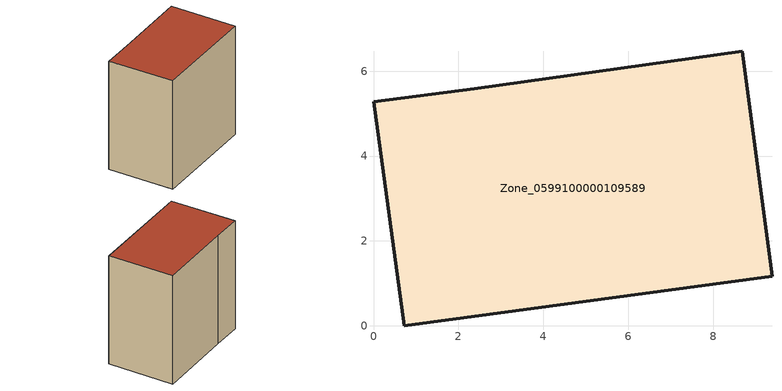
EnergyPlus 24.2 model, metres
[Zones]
Zone_0599100000109589
 floor ground (C_G): 9.39,1.17 0.73,0 0,5.28 2.38,5.59 8.69,6.47 z0
 wall outside (C_F): 0.73,0 9.39,1.17 8.69,6.47 2.38,5.59 0,5.28 0.73,0 z0:9.1
 roof outside (C_R): 8.69,6.47 2.38,5.59 0,5.28 0.73,0 9.39,1.17 z9.1
[BUILDING]
Pand.0599100000109589: North Axis=0; Terrain=City; Loads Convergence Tolerance Value=0.04; Temperature Convergence Tolerance Value=0.4; Solar Distribution=FullExterior; Maximum Number of Warmup Days=25; Minimum Number of Warmup Days=1
[Site:Location]
Rotterdam.The.Hague.AP_ZH_NLD Design_Conditions: Latitude=51.96; Longitude=4.45; Time Zone=1; Elevation=-4.5
[SITE:GROUNDTEMPERATURE:BUILDINGSURFACE]
18, 18, 18, 18, 18, 18, 18, 18, 18, 18, 18, 18
[MATERIAL] Thermal Absorptance=0.9; Solar Absorptance=0.7; Visible Absorptance=0.7
Name | Roughness | Thickness | Conductivity | Density | Specific Heat
G.TC.1946 | MediumSmooth | 0.15 | 1 | 540 | 1210
F.TC.1946 | Rough | 0.3 | 0.857143 | 1920 | 840
R.TC.1946 | MediumRough | 0.2 | 0.909091 | 1500 | 1000
[CONSTRUCTION]
C_G: G.TC.1946
C_F: F.TC.1946
C_R: R.TC.1946
[ZONE]
Zone_0599100000109589: Type=1; Multiplier=1; Ceiling Height=Autocalculate; Volume=Autocalculate; Floor Area=autocalculate; Part of Total Floor Area=Yes
[ZONEINFILTRATION:DESIGNFLOWRATE]
Infil_Zone_0599100000109589: Zone or ZoneList or Space or SpaceList=Zone_0599100000109589; Schedule=AlwaysOn; Design Flow Rate Calculation Method=Flow/Area; Flow Rate per Floor Area=0.003; Constant Term Coefficient=1; Temperature Term Coefficient=0; Velocity Term Coefficient=0; Velocity Squared Term Coefficient=0
[HVACTEMPLATE:ZONE:IDEALLOADSAIRSYSTEM]
Zone_0599100000109589: Maximum Heating Supply Air Temperature=50; Minimum Cooling Supply Air Temperature=13; Maximum Heating Supply Air Humidity Ratio=0.0156; Minimum Cooling Supply Air Humidity Ratio=0.0077; Heating Limit=NoLimit; Cooling Limit=NoLimit; Dehumidification Control Type=ConstantSensibleHeatRatio; Cooling Sensible Heat Ratio=0.7; Dehumidification Setpoint=60; Humidification Control Type=None; Humidification Setpoint=30; Outdoor Air Method=None; Outdoor Air Flow Rate per Person=0.00944; Outdoor Air Flow Rate per Zone Floor Area=0; Outdoor Air Flow Rate per Zone=0; Demand Controlled Ventilation Type=None; Outdoor Air Economizer Type=NoEconomizer; Heat Recovery Type=None; Sensible Heat Recovery Effectiveness=0.7; Latent Heat Recovery Effectiveness=0.65
[ZONECONTROL:THERMOSTAT]
ThermostatControl_Zone_0599100000109589: Zone or ZoneList=Zone_0599100000109589; Control Type Schedule=DualSetpointControlType; Control 1=Thermostat_Zone_0599100000109589; Temperature Difference Between Cutout And Setpoint=0
[THERMOSTATSETPOINT:DUALSETPOINT]
Thermostat_Zone_0599100000109589: Heating Setpoint Temperature Schedule=HeatingSetpoint_Zone_0599100000109589; Cooling Setpoint Temperature Schedule=CoolingSetpoint_Zone_0599100000109589
[SCHEDULE:COMPACT]
HeatingSetpoint_Zone_0599100000109589: Through: 12/31, For: AllDays, Until: 24:00, 21
CoolingSetpoint_Zone_0599100000109589: Through: 12/31, For: AllDays, Until: 24:00, 24
DualSetpointControlType: Through: 12/31, For: AllDays, Until: 24:00, 4
AlwaysOn: Through: 12/31, For: AllDays, Until: 24:00, 1
